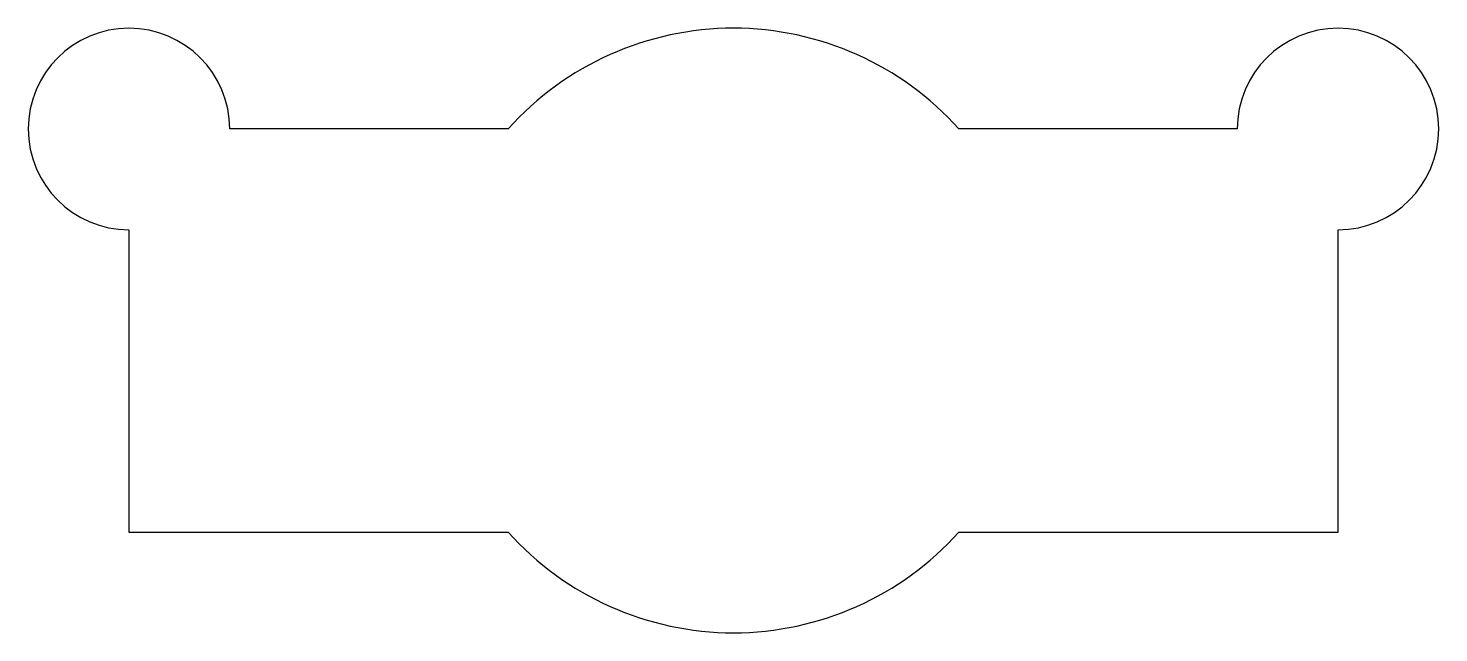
# Model space of a CAD drawing. Header units: millimetres. Extents: x -15 to 55, y -15 to 15.
import ezdxf

# ---------------------------------------------------------------- set-up
doc = ezdxf.new("R2010")
doc.units = ezdxf.units.MM

msp = doc.modelspace()

# ---------------------------------------------------------------- linework, layer by layer
at = {"linetype": 'CONTINUOUS'}
for p, q in [((8.82, 10), (-5, 10)), ((45, 10), (31.18, 10)), ((-10, 5), (-10, -10)), ((50, -10), (50, 5)), ((-10, -10), (8.82, -10)), ((31.18, -10), (50, -10))]:
    msp.add_line(p, q, dxfattribs=at)
for centre, radius, start, end in [((-10, 10), 5, 0, 270), ((20, 0), 15, 401.81031, 498.18969), ((50, 10), 5, 270, 540), ((20, 0), 15, 221.81031, 318.18969)]:
    msp.add_arc(centre, radius, start, end, dxfattribs=at)

doc.saveas('drawing.dxf')
